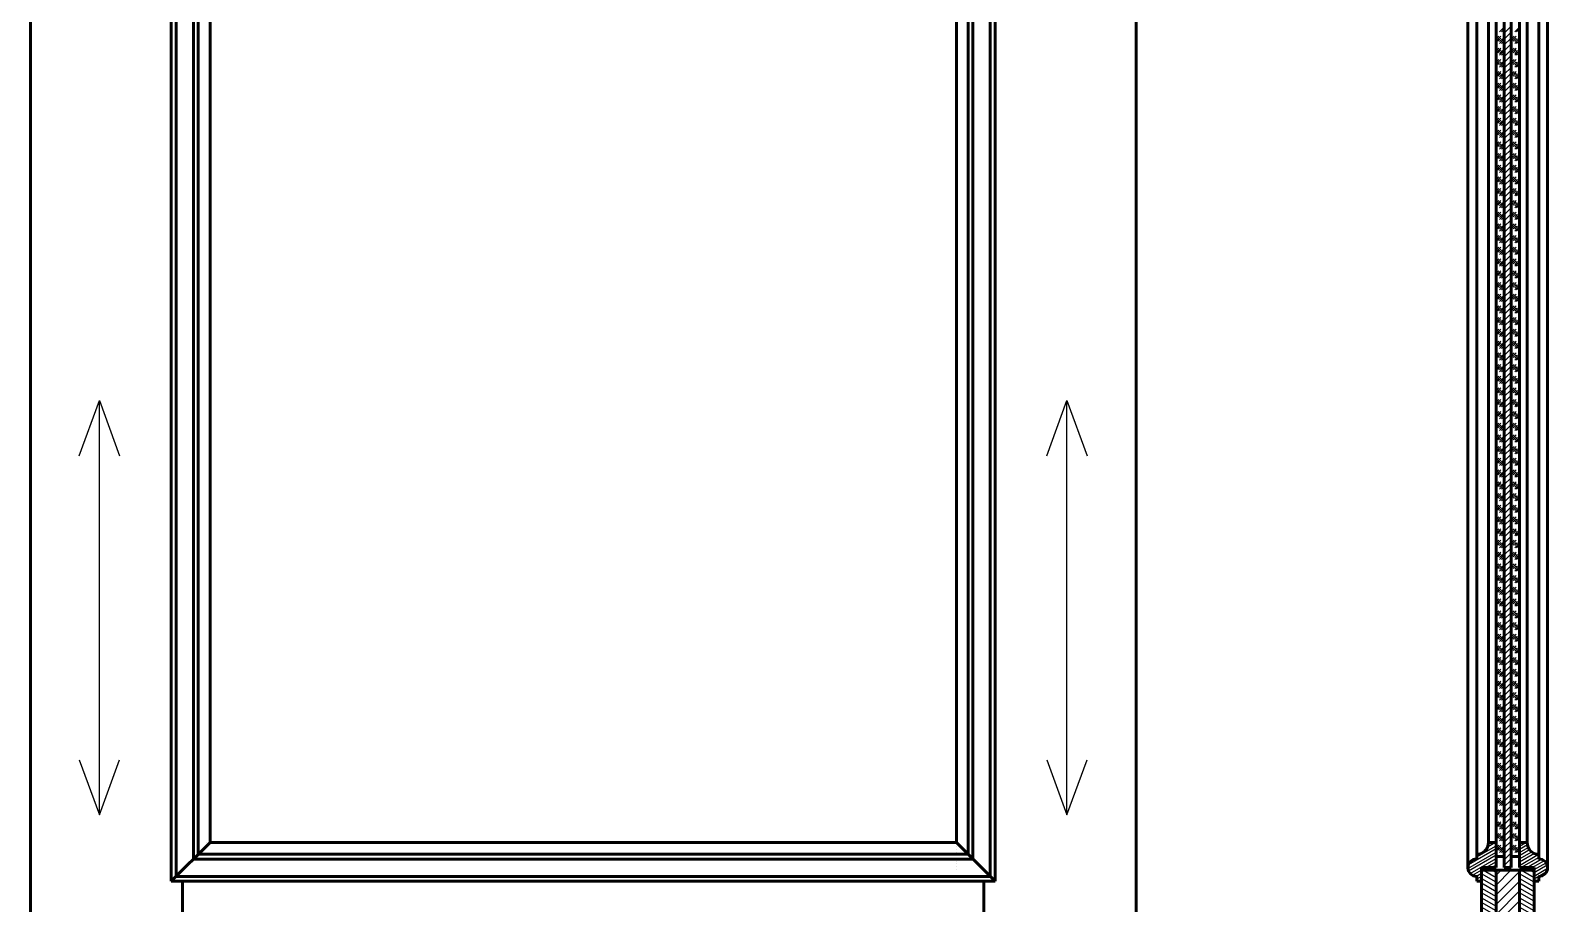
# Model space of a CAD drawing. Header units: inches. Extents: x -4554 to 14101, y -13650 to 2449.
# Drawn here: x 0 to 1098, y -8764 to -8132 of the extents above; entities that cross this region are included whole.
import ezdxf

# ---------------------------------------------------------------- set-up
doc = ezdxf.new("R2010")
doc.units = ezdxf.units.IN
doc.layers.add('Слой1', color=7, linetype='Continuous')

# ---------------------------------------------------------------- blocks, each defined once
blk = doc.blocks.new('*B518')
at = {"layer": 'Слой1', "linetype": 'Continuous'}
for p, q in [((1040.2, -8738.7), (1060.5, -8726.9)), ((1060.5, -8724.6), (1040.5, -8736.2)), ((1046.5, -8730.4), (1060.5, -8722.3)), ((1060.1, -8720), (1054.3, -8723.3)), ((1055, -8720.6), (1056.1, -8720)), ((1060.5, -8729.2), (1040.6, -8740.7)), ((1041.7, -8742.4), (1060.5, -8731.5)), ((1060.5, -8733.9), (1053.3, -8738)), ((1057.3, -8738), (1060.5, -8736.2)), ((1050, -8739.9), (1043.3, -8743.8)), ((1045.9, -8744.6), (1050, -8742.2)), ((1050, -8744.5), (1046.5, -8746.6)), ((1048, -8748), (1050, -8746.8))]:
    blk.add_line(p, q, dxfattribs=at)
blk = doc.blocks.new('*B520')
at = {"layer": 'Слой1', "linetype": 'Continuous'}
for p, q in [((1060.5, -8748.7), (1050, -8742.6)), ((1050, -8746.1), (1060.5, -8752.1)), ((1060.5, -8755.6), (1050, -8749.5)), ((1051.5, -8740), (1060.5, -8745.2)), ((1060.5, -8741.7), (1057.5, -8740)), ((1050, -8753), (1060.5, -8759.1)), ((1060.5, -8762.5), (1050, -8756.5)), ((1050, -8759.9), (1060.5, -8766)), ((1060.5, -8769.4), (1050, -8763.4)), ((1050, -8766.8), (1060.5, -8772.9)), ((1060.5, -8776.4), (1050, -8770.3)), ((1050, -8773.8), (1060.5, -8779.8)), ((1060.5, -8783.3), (1050, -8777.2)), ((1050, -8780.7), (1060.5, -8786.8)), ((1060.5, -8790.2), (1050, -8784.2)), ((1050, -8787.6), (1060.5, -8793.7)), ((1060.5, -8797.2), (1050, -8791.1)), ((1050, -8794.6), (1060.5, -8800.6)), ((1060.5, -8804.1), (1050, -8798)), ((1050, -8801.5), (1060.5, -8807.5)), ((1060.5, -8811), (1050, -8805)), ((1050, -8808.4), (1060.5, -8814.5)), ((1060.5, -8817.9), (1050, -8811.9)), ((1050, -8815.3), (1060.5, -8821.4)), ((1060.5, -8824.9), (1050, -8818.8)), ((1050, -8822.3), (1060.5, -8828.3)), ((1060.5, -8831.8), (1050, -8825.7)), ((1050, -8829.2), (1060.5, -8835.3)), ((1060.5, -8838.7), (1050, -8832.7)), ((1050, -8836.1), (1060.5, -8842.2)), ((1060.5, -8845.7), (1050, -8839.6)), ((1050, -8843.1), (1060.5, -8849.1)), ((1056, -8850), (1050, -8846.5)), ((1050, -8850), (1050, -8850))]:
    blk.add_line(p, q, dxfattribs=at)
blk = doc.blocks.new('*B524')
at = {"layer": 'Слой1', "linetype": 'Continuous'}
for p, q in [((1066.5, -8129.7), (1063, -8133.2)), ((1066.5, -8131.1), (1064.4, -8133.2)), ((1060.5, -8139.9), (1064, -8136.4)), ((1060.5, -8138.5), (1062.6, -8136.4)), ((1060.5, -8148.4), (1064, -8144.9)), ((1060.5, -8147), (1062.6, -8144.9)), ((1061.9, -8139.9), (1064, -8137.8)), ((1066.5, -8138.2), (1063, -8141.7)), ((1065.1, -8138.2), (1063, -8140.3)), ((1066.5, -8139.6), (1064.4, -8141.7)), ((1060.5, -8156.9), (1064, -8153.3)), ((1060.5, -8155.5), (1062.6, -8153.3)), ((1061.9, -8148.4), (1064, -8146.3)), ((1061.9, -8156.9), (1064, -8154.8)), ((1066.5, -8146.6), (1063, -8150.2)), ((1065.1, -8146.6), (1063, -8148.8)), ((1066.5, -8155.1), (1063, -8158.7)), ((1065.1, -8155.1), (1063, -8157.2)), ((1066.5, -8148.1), (1064.4, -8150.2)), ((1066.5, -8156.5), (1064.4, -8158.7)), ((1060.5, -8165.4), (1064, -8161.8)), ((1060.5, -8164), (1062.6, -8161.8)), ((1061.9, -8165.4), (1064, -8163.2)), ((1066.5, -8163.6), (1063, -8167.1)), ((1065.1, -8163.6), (1063, -8165.7)), ((1066.5, -8165), (1064.4, -8167.1)), ((1060.5, -8173.9), (1064, -8170.3)), ((1060.5, -8172.4), (1062.6, -8170.3)), ((1060.5, -8182.3), (1064, -8178.8)), ((1060.5, -8180.9), (1062.6, -8178.8)), ((1061.9, -8173.9), (1064, -8171.7)), ((1066.5, -8172.1), (1063, -8175.6)), ((1065.1, -8172.1), (1063, -8174.2)), ((1066.5, -8173.5), (1064.4, -8175.6)), ((1060.5, -8190.8), (1064, -8187.3)), ((1060.5, -8189.4), (1062.6, -8187.3)), ((1061.9, -8182.3), (1064, -8180.2)), ((1061.9, -8190.8), (1064, -8188.7)), ((1066.5, -8180.6), (1063, -8184.1)), ((1065.1, -8180.6), (1063, -8182.7)), ((1066.5, -8189.1), (1063, -8192.6)), ((1065.1, -8189.1), (1063, -8191.2)), ((1066.5, -8182), (1064.4, -8184.1)), ((1060.5, -8199.3), (1064, -8195.8)), ((1060.5, -8197.9), (1062.6, -8195.8)), ((1061.9, -8199.3), (1064, -8197.2)), ((1066.5, -8197.5), (1063, -8201.1)), ((1065.1, -8197.5), (1063, -8199.7)), ((1066.5, -8190.5), (1064.4, -8192.6)), ((1066.5, -8199), (1064.4, -8201.1)), ((1060.5, -8207.8), (1064, -8204.3)), ((1060.5, -8206.4), (1062.6, -8204.3)), ((1061.9, -8207.8), (1064, -8205.7)), ((1066.5, -8206), (1063, -8209.6)), ((1065.1, -8206), (1063, -8208.2)), ((1066.5, -8207.4), (1064.4, -8209.6)), ((1060.5, -8216.3), (1064, -8212.7)), ((1060.5, -8214.9), (1062.6, -8212.7)), ((1060.5, -8224.8), (1064, -8221.2)), ((1060.5, -8223.3), (1062.6, -8221.2)), ((1061.9, -8216.3), (1064, -8214.2)), ((1061.9, -8224.8), (1064, -8222.6)), ((1066.5, -8214.5), (1063, -8218.1)), ((1065.1, -8214.5), (1063, -8216.6)), ((1066.5, -8215.9), (1064.4, -8218.1)), ((1060.5, -8233.2), (1064, -8229.7)), ((1060.5, -8231.8), (1062.6, -8229.7)), ((1061.9, -8233.2), (1064, -8231.1)), ((1066.5, -8223), (1063, -8226.5)), ((1065.1, -8223), (1063, -8225.1)), ((1066.5, -8231.5), (1063, -8235)), ((1065.1, -8231.5), (1063, -8233.6)), ((1066.5, -8224.4), (1064.4, -8226.5)), ((1066.5, -8232.9), (1064.4, -8235)), ((1060.5, -8241.7), (1064, -8238.2)), ((1060.5, -8240.3), (1062.6, -8238.2)), ((1061.9, -8241.7), (1064, -8239.6)), ((1066.5, -8240), (1063, -8243.5)), ((1065.1, -8240), (1063, -8242.1)), ((1066.5, -8241.4), (1064.4, -8243.5)), ((1060.5, -8250.2), (1064, -8246.7)), ((1060.5, -8248.8), (1062.6, -8246.7)), ((1060.5, -8258.7), (1064, -8255.2)), ((1060.5, -8257.3), (1062.6, -8255.2)), ((1061.9, -8250.2), (1064, -8248.1)), ((1066.5, -8248.5), (1063, -8252)), ((1065.1, -8248.5), (1063, -8250.6)), ((1066.5, -8249.9), (1064.4, -8252)), ((1060.5, -8267.2), (1064, -8263.7)), ((1060.5, -8265.8), (1062.6, -8263.7)), ((1061.9, -8258.7), (1064, -8256.6)), ((1061.9, -8267.2), (1064, -8265.1)), ((1066.5, -8256.9), (1063, -8260.5)), ((1065.1, -8256.9), (1063, -8259.1)), ((1066.5, -8265.4), (1063, -8269)), ((1065.1, -8265.4), (1063, -8267.6)), ((1066.5, -8258.4), (1064.4, -8260.5)), ((1060.5, -8275.7), (1064, -8272.1)), ((1060.5, -8274.3), (1062.6, -8272.1)), ((1061.9, -8275.7), (1064, -8273.6)), ((1066.5, -8273.9), (1063, -8277.5)), ((1065.1, -8273.9), (1063, -8276)), ((1066.5, -8266.8), (1064.4, -8269)), ((1066.5, -8275.3), (1064.4, -8277.5)), ((1060.5, -8284.2), (1064, -8280.6)), ((1060.5, -8282.7), (1062.6, -8280.6)), ((1061.9, -8284.2), (1064, -8282)), ((1066.5, -8282.4), (1063, -8285.9)), ((1065.1, -8282.4), (1063, -8284.5)), ((1066.5, -8283.8), (1064.4, -8285.9)), ((1060.5, -8292.6), (1064, -8289.1)), ((1060.5, -8291.2), (1062.6, -8289.1)), ((1060.5, -8301.1), (1064, -8297.6)), ((1060.5, -8299.7), (1062.6, -8297.6)), ((1061.9, -8292.6), (1064, -8290.5)), ((1061.9, -8301.1), (1064, -8299)), ((1066.5, -8290.9), (1063, -8294.4)), ((1065.1, -8290.9), (1063, -8293)), ((1066.5, -8299.4), (1063, -8302.9)), ((1065.1, -8299.4), (1063, -8301.5)), ((1066.5, -8292.3), (1064.4, -8294.4)), ((1060.5, -8309.6), (1064, -8306.1)), ((1060.5, -8308.2), (1062.6, -8306.1)), ((1061.9, -8309.6), (1064, -8307.5)), ((1066.5, -8307.9), (1063, -8311.4)), ((1065.1, -8307.9), (1063, -8310)), ((1066.5, -8300.8), (1064.4, -8302.9)), ((1066.5, -8309.3), (1064.4, -8311.4)), ((1060.5, -8318.1), (1064, -8314.6)), ((1060.5, -8316.7), (1062.6, -8314.6)), ((1061.9, -8318.1), (1064, -8316)), ((1066.5, -8316.3), (1063, -8319.9)), ((1065.1, -8316.3), (1063, -8318.5)), ((1066.5, -8317.8), (1064.4, -8319.9)), ((1060.5, -8326.6), (1064, -8323)), ((1060.5, -8325.2), (1062.6, -8323)), ((1060.5, -8335.1), (1064, -8331.5)), ((1060.5, -8333.7), (1062.6, -8331.5)), ((1061.9, -8326.6), (1064, -8324.5)), ((1066.5, -8324.8), (1063, -8328.4)), ((1065.1, -8324.8), (1063, -8326.9)), ((1066.5, -8326.2), (1064.4, -8328.4)), ((1060.5, -8343.6), (1064, -8340)), ((1060.5, -8342.1), (1062.6, -8340)), ((1061.9, -8335.1), (1064, -8332.9)), ((1061.9, -8343.6), (1064, -8341.4)), ((1066.5, -8333.3), (1063, -8336.8)), ((1065.1, -8333.3), (1063, -8335.4)), ((1066.5, -8341.8), (1063, -8345.3)), ((1065.1, -8341.8), (1063, -8343.9)), ((1066.5, -8334.7), (1064.4, -8336.8)), ((1066.5, -8343.2), (1064.4, -8345.3)), ((1060.5, -8352), (1064, -8348.5)), ((1060.5, -8350.6), (1062.6, -8348.5)), ((1061.9, -8352), (1064, -8349.9)), ((1066.5, -8350.3), (1063, -8353.8)), ((1065.1, -8350.3), (1063, -8352.4)), ((1066.5, -8351.7), (1064.4, -8353.8)), ((1060.5, -8360.5), (1064, -8357)), ((1060.5, -8359.1), (1062.6, -8357)), ((1060.5, -8369), (1064, -8365.5)), ((1060.5, -8367.6), (1062.6, -8365.5)), ((1061.9, -8360.5), (1064, -8358.4)), ((1066.5, -8358.8), (1063, -8362.3)), ((1065.1, -8358.8), (1063, -8360.9)), ((1066.5, -8360.2), (1064.4, -8362.3)), ((1060.5, -8377.5), (1064, -8374)), ((1060.5, -8376.1), (1062.6, -8374)), ((1061.9, -8369), (1064, -8366.9)), ((1061.9, -8377.5), (1064, -8375.4)), ((1066.5, -8367.3), (1063, -8370.8)), ((1065.1, -8367.3), (1063, -8369.4)), ((1066.5, -8375.7), (1063, -8379.3)), ((1065.1, -8375.7), (1063, -8377.9)), ((1066.5, -8368.7), (1064.4, -8370.8)), ((1060.5, -8386), (1064, -8382.4)), ((1060.5, -8384.6), (1062.6, -8382.4)), ((1061.9, -8386), (1064, -8383.9)), ((1066.5, -8384.2), (1063, -8387.8)), ((1065.1, -8384.2), (1063, -8386.3)), ((1066.5, -8377.2), (1064.4, -8379.3)), ((1066.5, -8385.6), (1064.4, -8387.8)), ((1060.5, -8394.5), (1064, -8390.9)), ((1060.5, -8393.1), (1062.6, -8390.9)), ((1061.9, -8394.5), (1064, -8392.3)), ((1066.5, -8392.7), (1063, -8396.2)), ((1065.1, -8392.7), (1063, -8394.8)), ((1066.5, -8394.1), (1064.4, -8396.2)), ((1060.5, -8403), (1064, -8399.4)), ((1060.5, -8401.5), (1062.6, -8399.4)), ((1060.5, -8411.4), (1064, -8407.9)), ((1060.5, -8410), (1062.6, -8407.9)), ((1061.9, -8403), (1064, -8400.8)), ((1061.9, -8411.4), (1064, -8409.3)), ((1066.5, -8401.2), (1063, -8404.7)), ((1065.1, -8401.2), (1063, -8403.3)), ((1066.5, -8402.6), (1064.4, -8404.7)), ((1060.5, -8419.9), (1064, -8416.4)), ((1060.5, -8418.5), (1062.6, -8416.4)), ((1061.9, -8419.9), (1064, -8417.8)), ((1066.5, -8409.7), (1063, -8413.2)), ((1065.1, -8409.7), (1063, -8411.8)), ((1066.5, -8418.2), (1063, -8421.7)), ((1065.1, -8418.2), (1063, -8420.3)), ((1066.5, -8411.1), (1064.4, -8413.2)), ((1066.5, -8419.6), (1064.4, -8421.7)), ((1060.5, -8428.4), (1064, -8424.9)), ((1060.5, -8427), (1062.6, -8424.9)), ((1061.9, -8428.4), (1064, -8426.3)), ((1066.5, -8426.7), (1063, -8430.2)), ((1065.1, -8426.7), (1063, -8428.8)), ((1066.5, -8428.1), (1064.4, -8430.2)), ((1060.5, -8436.9), (1064, -8433.4)), ((1060.5, -8435.5), (1062.6, -8433.4)), ((1060.5, -8445.4), (1064, -8441.8)), ((1060.5, -8444), (1062.6, -8441.8)), ((1061.9, -8436.9), (1064, -8434.8)), ((1066.5, -8435.1), (1063, -8438.7)), ((1065.1, -8435.1), (1063, -8437.3)), ((1066.5, -8436.6), (1064.4, -8438.7)), ((1060.5, -8453.9), (1064, -8450.3)), ((1060.5, -8452.5), (1062.6, -8450.3)), ((1061.9, -8445.4), (1064, -8443.3)), ((1061.9, -8453.9), (1064, -8451.7)), ((1066.5, -8443.6), (1063, -8447.2)), ((1065.1, -8443.6), (1063, -8445.7)), ((1066.5, -8452.1), (1063, -8455.6)), ((1065.1, -8452.1), (1063, -8454.2)), ((1066.5, -8445), (1064.4, -8447.2)), ((1060.5, -8462.3), (1064, -8458.8)), ((1060.5, -8460.9), (1062.6, -8458.8)), ((1061.9, -8462.3), (1064, -8460.2)), ((1066.5, -8460.6), (1063, -8464.1)), ((1065.1, -8460.6), (1063, -8462.7)), ((1066.5, -8453.5), (1064.4, -8455.6)), ((1066.5, -8462), (1064.4, -8464.1)), ((1060.5, -8470.8), (1064, -8467.3)), ((1060.5, -8469.4), (1062.6, -8467.3)), ((1061.9, -8470.8), (1064, -8468.7)), ((1066.5, -8469.1), (1063, -8472.6)), ((1065.1, -8469.1), (1063, -8471.2)), ((1066.5, -8470.5), (1064.4, -8472.6)), ((1060.5, -8479.3), (1064, -8475.8)), ((1060.5, -8477.9), (1062.6, -8475.8)), ((1060.5, -8487.8), (1064, -8484.3)), ((1060.5, -8486.4), (1062.6, -8484.3)), ((1061.9, -8479.3), (1064, -8477.2)), ((1061.9, -8487.8), (1064, -8485.7)), ((1066.5, -8477.6), (1063, -8481.1)), ((1065.1, -8477.6), (1063, -8479.7)), ((1066.5, -8486), (1063, -8489.6)), ((1065.1, -8486), (1063, -8488.2)), ((1066.5, -8479), (1064.4, -8481.1)), ((1060.5, -8496.3), (1064, -8492.8)), ((1060.5, -8494.9), (1062.6, -8492.8)), ((1061.9, -8496.3), (1064, -8494.2)), ((1066.5, -8494.5), (1063, -8498.1)), ((1065.1, -8494.5), (1063, -8496.7)), ((1066.5, -8487.5), (1064.4, -8489.6)), ((1066.5, -8495.9), (1064.4, -8498.1)), ((1060.5, -8504.8), (1064, -8501.2)), ((1060.5, -8503.4), (1062.6, -8501.2)), ((1061.9, -8504.8), (1064, -8502.7)), ((1066.5, -8503), (1063, -8506.6)), ((1065.1, -8503), (1063, -8505.1)), ((1066.5, -8504.4), (1064.4, -8506.6)), ((1060.5, -8513.3), (1064, -8509.7)), ((1060.5, -8511.8), (1062.6, -8509.7)), ((1060.5, -8521.7), (1064, -8518.2)), ((1060.5, -8520.3), (1062.6, -8518.2)), ((1061.9, -8513.3), (1064, -8511.1)), ((1066.5, -8511.5), (1063, -8515)), ((1065.1, -8511.5), (1063, -8513.6)), ((1066.5, -8512.9), (1064.4, -8515)), ((1060.5, -8530.2), (1064, -8526.7)), ((1060.5, -8528.8), (1062.6, -8526.7)), ((1061.9, -8521.7), (1064, -8519.6)), ((1061.9, -8530.2), (1064, -8528.1)), ((1066.5, -8520), (1063, -8523.5)), ((1065.1, -8520), (1063, -8522.1)), ((1066.5, -8528.5), (1063, -8532)), ((1065.1, -8528.5), (1063, -8530.6)), ((1066.5, -8521.4), (1064.4, -8523.5)), ((1066.5, -8529.9), (1064.4, -8532)), ((1060.5, -8538.7), (1064, -8535.2)), ((1060.5, -8537.3), (1062.6, -8535.2)), ((1061.9, -8538.7), (1064, -8536.6)), ((1066.5, -8537), (1063, -8540.5)), ((1065.1, -8537), (1063, -8539.1)), ((1066.5, -8538.4), (1064.4, -8540.5)), ((1060.5, -8547.2), (1064, -8543.7)), ((1060.5, -8545.8), (1062.6, -8543.7)), ((1060.5, -8555.7), (1064, -8552.2)), ((1060.5, -8554.3), (1062.6, -8552.2)), ((1061.9, -8547.2), (1064, -8545.1)), ((1066.5, -8545.4), (1063, -8549)), ((1065.1, -8545.4), (1063, -8547.6)), ((1066.5, -8546.9), (1064.4, -8549)), ((1060.5, -8564.2), (1064, -8560.6)), ((1060.5, -8562.8), (1062.6, -8560.6)), ((1061.9, -8555.7), (1064, -8553.6)), ((1061.9, -8564.2), (1064, -8562.1)), ((1066.5, -8553.9), (1063, -8557.5)), ((1065.1, -8553.9), (1063, -8556.1)), ((1066.5, -8562.4), (1063, -8566)), ((1065.1, -8562.4), (1063, -8564.5)), ((1066.5, -8555.3), (1064.4, -8557.5)), ((1060.5, -8572.7), (1064, -8569.1)), ((1060.5, -8571.2), (1062.6, -8569.1)), ((1061.9, -8572.7), (1064, -8570.5)), ((1066.5, -8570.9), (1063, -8574.4)), ((1065.1, -8570.9), (1063, -8573)), ((1066.5, -8563.8), (1064.4, -8566)), ((1066.5, -8572.3), (1064.4, -8574.4)), ((1060.5, -8581.1), (1064, -8577.6)), ((1060.5, -8579.7), (1062.6, -8577.6)), ((1061.9, -8581.1), (1064, -8579)), ((1066.5, -8579.4), (1063, -8582.9)), ((1065.1, -8579.4), (1063, -8581.5)), ((1066.5, -8580.8), (1064.4, -8582.9)), ((1060.5, -8589.6), (1064, -8586.1)), ((1060.5, -8588.2), (1062.6, -8586.1)), ((1060.5, -8598.1), (1064, -8594.6)), ((1060.5, -8596.7), (1062.6, -8594.6)), ((1061.9, -8589.6), (1064, -8587.5)), ((1061.9, -8598.1), (1064, -8596)), ((1066.5, -8587.9), (1063, -8591.4)), ((1065.1, -8587.9), (1063, -8590)), ((1066.5, -8589.3), (1064.4, -8591.4)), ((1060.5, -8606.6), (1064, -8603.1)), ((1060.5, -8605.2), (1062.6, -8603.1)), ((1061.9, -8606.6), (1064, -8604.5)), ((1066.5, -8596.4), (1063, -8599.9)), ((1065.1, -8596.4), (1063, -8598.5)), ((1066.5, -8604.8), (1063, -8608.4)), ((1065.1, -8604.8), (1063, -8607)), ((1066.5, -8597.8), (1064.4, -8599.9)), ((1066.5, -8606.3), (1064.4, -8608.4)), ((1060.5, -8615.1), (1064, -8611.5)), ((1060.5, -8613.7), (1062.6, -8611.5)), ((1061.9, -8615.1), (1064, -8613)), ((1066.5, -8613.3), (1063, -8616.9)), ((1065.1, -8613.3), (1063, -8615.4)), ((1066.5, -8614.7), (1064.4, -8616.9)), ((1060.5, -8623.6), (1064, -8620)), ((1060.5, -8622.2), (1062.6, -8620)), ((1060.5, -8632.1), (1064, -8628.5)), ((1060.5, -8630.6), (1062.6, -8628.5)), ((1061.9, -8623.6), (1064, -8621.4)), ((1066.5, -8621.8), (1063, -8625.3)), ((1065.1, -8621.8), (1063, -8623.9)), ((1066.5, -8623.2), (1064.4, -8625.3)), ((1060.5, -8640.5), (1064, -8637)), ((1060.5, -8639.1), (1062.6, -8637)), ((1061.9, -8632.1), (1064, -8629.9)), ((1061.9, -8640.5), (1064, -8638.4)), ((1066.5, -8630.3), (1063, -8633.8)), ((1065.1, -8630.3), (1063, -8632.4)), ((1066.5, -8638.8), (1063, -8642.3)), ((1065.1, -8638.8), (1063, -8640.9)), ((1066.5, -8631.7), (1064.4, -8633.8)), ((1060.5, -8649), (1064, -8645.5)), ((1060.5, -8647.6), (1062.6, -8645.5)), ((1061.9, -8649), (1064, -8646.9)), ((1066.5, -8647.3), (1063, -8650.8)), ((1065.1, -8647.3), (1063, -8649.4)), ((1066.5, -8640.2), (1064.4, -8642.3)), ((1066.5, -8648.7), (1064.4, -8650.8)), ((1060.5, -8657.5), (1064, -8654)), ((1060.5, -8656.1), (1062.6, -8654)), ((1061.9, -8657.5), (1064, -8655.4)), ((1066.5, -8655.8), (1063, -8659.3)), ((1065.1, -8655.8), (1063, -8657.9)), ((1066.5, -8657.2), (1064.4, -8659.3)), ((1060.5, -8666), (1064, -8662.5)), ((1060.5, -8664.6), (1062.6, -8662.5)), ((1060.5, -8674.5), (1064, -8670.9)), ((1060.5, -8673.1), (1062.6, -8670.9)), ((1061.9, -8666), (1064, -8663.9)), ((1061.9, -8674.5), (1064, -8672.4)), ((1066.5, -8664.2), (1063, -8667.8)), ((1065.1, -8664.2), (1063, -8666.4)), ((1066.5, -8672.7), (1063, -8676.3)), ((1065.1, -8672.7), (1063, -8674.8)), ((1066.5, -8665.7), (1064.4, -8667.8)), ((1060.5, -8683), (1064, -8679.4)), ((1060.5, -8681.6), (1062.6, -8679.4)), ((1061.9, -8683), (1064, -8680.8)), ((1066.5, -8681.2), (1063, -8684.7)), ((1065.1, -8681.2), (1063, -8683.3)), ((1066.5, -8674.1), (1064.4, -8676.3)), ((1066.5, -8682.6), (1064.4, -8684.7)), ((1060.5, -8691.5), (1064, -8687.9)), ((1060.5, -8690), (1062.6, -8687.9)), ((1061.9, -8691.5), (1064, -8689.3)), ((1066.5, -8689.7), (1063, -8693.2)), ((1065.1, -8689.7), (1063, -8691.8)), ((1066.5, -8691.1), (1064.4, -8693.2)), ((1060.5, -8699.9), (1064, -8696.4)), ((1060.5, -8698.5), (1062.6, -8696.4)), ((1060.5, -8708.4), (1064, -8704.9)), ((1060.5, -8707), (1062.6, -8704.9)), ((1061.9, -8699.9), (1064, -8697.8)), ((1066.5, -8698.2), (1063, -8701.7)), ((1065.1, -8698.2), (1063, -8700.3)), ((1066.5, -8699.6), (1064.4, -8701.7)), ((1060.5, -8716.9), (1064, -8713.4)), ((1060.5, -8715.5), (1062.6, -8713.4)), ((1061.9, -8708.4), (1064, -8706.3)), ((1061.9, -8716.9), (1064, -8714.8)), ((1066.5, -8706.7), (1063, -8710.2)), ((1065.1, -8706.7), (1063, -8708.8)), ((1066.5, -8715.2), (1063, -8718.7)), ((1065.1, -8715.2), (1063, -8717.3)), ((1066.5, -8708.1), (1064.4, -8710.2)), ((1066.5, -8716.6), (1064.4, -8718.7)), ((1060.5, -8725.4), (1064, -8721.9)), ((1060.5, -8724), (1062.6, -8721.9)), ((1061.9, -8725.4), (1064, -8723.3)), ((1066.5, -8723.6), (1063, -8727.2)), ((1065.1, -8723.6), (1063, -8725.8)), ((1066.5, -8725.1), (1064.4, -8727.2))]:
    blk.add_line(p, q, dxfattribs=at)
blk = doc.blocks.new('*B527')
at = {"layer": 'Слой1', "linetype": 'Continuous'}
for p, q in [((1077.5, -8722.6), (1082, -8720)), ((1078, -8720), (1077.5, -8720.3)), ((1083.2, -8721.6), (1077.5, -8724.9)), ((1077.5, -8727.2), (1083.8, -8723.6)), ((1084.8, -8725.3), (1077.5, -8729.5)), ((1077.5, -8731.8), (1086.3, -8726.7)), ((1088.3, -8727.9), (1077.5, -8734.1)), ((1077.5, -8736.5), (1091.3, -8728.5)), ((1091.5, -8730.7), (1078.8, -8738)), ((1082.8, -8738), (1093.1, -8732.1)), ((1095.3, -8733.1), (1086.8, -8738)), ((1088, -8739.6), (1096.7, -8734.6)), ((1097.6, -8736.4), (1088, -8741.9)), ((1088, -8744.2), (1097.8, -8738.6)), ((1097.1, -8741.3), (1088, -8746.6)), ((1089.5, -8748), (1091.5, -8746.8))]:
    blk.add_line(p, q, dxfattribs=at)
blk = doc.blocks.new('*B529')
at = {"layer": 'Слой1', "linetype": 'Continuous'}
for p, q in [((1088, -8748.7), (1077.5, -8742.6)), ((1077.5, -8746.1), (1088, -8752.1)), ((1088, -8755.6), (1077.5, -8749.5)), ((1079, -8740), (1088, -8745.2)), ((1088, -8741.7), (1085, -8740)), ((1077.5, -8753), (1088, -8759.1)), ((1088, -8762.5), (1077.5, -8756.5)), ((1077.5, -8759.9), (1088, -8766)), ((1088, -8769.4), (1077.5, -8763.4)), ((1077.5, -8766.8), (1088, -8772.9)), ((1088, -8776.4), (1077.5, -8770.3)), ((1077.5, -8773.8), (1088, -8779.8)), ((1088, -8783.3), (1077.5, -8777.2)), ((1077.5, -8780.7), (1088, -8786.8)), ((1088, -8790.2), (1077.5, -8784.2)), ((1077.5, -8787.6), (1088, -8793.7)), ((1088, -8797.2), (1077.5, -8791.1)), ((1077.5, -8794.6), (1088, -8800.6)), ((1088, -8804.1), (1077.5, -8798)), ((1077.5, -8801.5), (1088, -8807.5)), ((1088, -8811), (1077.5, -8805)), ((1077.5, -8808.4), (1088, -8814.5)), ((1088, -8817.9), (1077.5, -8811.9)), ((1077.5, -8815.3), (1088, -8821.4)), ((1088, -8824.9), (1077.5, -8818.8)), ((1077.5, -8822.3), (1088, -8828.3)), ((1088, -8831.8), (1077.5, -8825.7)), ((1077.5, -8829.2), (1088, -8835.3)), ((1088, -8838.7), (1077.5, -8832.7)), ((1077.5, -8836.1), (1088, -8842.2)), ((1088, -8845.7), (1077.5, -8839.6)), ((1077.5, -8843.1), (1088, -8849.1)), ((1083.5, -8850), (1077.5, -8846.5)), ((1077.5, -8850), (1077.5, -8850))]:
    blk.add_line(p, q, dxfattribs=at)
blk = doc.blocks.new('*B533')
at = {"layer": 'Слой1', "linetype": 'Continuous'}
for p, q in [((1077.5, -8129.7), (1074, -8133.2)), ((1077.5, -8131.1), (1075.4, -8133.2)), ((1071.5, -8139.9), (1075, -8136.4)), ((1071.5, -8138.5), (1073.6, -8136.4)), ((1071.5, -8148.4), (1075, -8144.9)), ((1071.5, -8147), (1073.6, -8144.9)), ((1072.9, -8139.9), (1075, -8137.8)), ((1077.5, -8138.2), (1074, -8141.7)), ((1076.1, -8138.2), (1074, -8140.3)), ((1077.5, -8139.6), (1075.4, -8141.7)), ((1071.5, -8156.9), (1075, -8153.3)), ((1071.5, -8155.5), (1073.6, -8153.3)), ((1072.9, -8148.4), (1075, -8146.3)), ((1072.9, -8156.9), (1075, -8154.8)), ((1077.5, -8146.6), (1074, -8150.2)), ((1076.1, -8146.6), (1074, -8148.8)), ((1077.5, -8155.1), (1074, -8158.7)), ((1076.1, -8155.1), (1074, -8157.2)), ((1077.5, -8148.1), (1075.4, -8150.2)), ((1077.5, -8156.5), (1075.4, -8158.7)), ((1071.5, -8165.4), (1075, -8161.8)), ((1071.5, -8164), (1073.6, -8161.8)), ((1072.9, -8165.4), (1075, -8163.2)), ((1077.5, -8163.6), (1074, -8167.1)), ((1076.1, -8163.6), (1074, -8165.7)), ((1077.5, -8165), (1075.4, -8167.1)), ((1071.5, -8173.9), (1075, -8170.3)), ((1071.5, -8172.4), (1073.6, -8170.3)), ((1071.5, -8182.3), (1075, -8178.8)), ((1071.5, -8180.9), (1073.6, -8178.8)), ((1072.9, -8173.9), (1075, -8171.7)), ((1077.5, -8172.1), (1074, -8175.6)), ((1076.1, -8172.1), (1074, -8174.2)), ((1077.5, -8173.5), (1075.4, -8175.6)), ((1071.5, -8190.8), (1075, -8187.3)), ((1071.5, -8189.4), (1073.6, -8187.3)), ((1072.9, -8182.3), (1075, -8180.2)), ((1072.9, -8190.8), (1075, -8188.7)), ((1077.5, -8180.6), (1074, -8184.1)), ((1076.1, -8180.6), (1074, -8182.7)), ((1077.5, -8189.1), (1074, -8192.6)), ((1076.1, -8189.1), (1074, -8191.2)), ((1077.5, -8182), (1075.4, -8184.1)), ((1071.5, -8199.3), (1075, -8195.8)), ((1071.5, -8197.9), (1073.6, -8195.8)), ((1072.9, -8199.3), (1075, -8197.2)), ((1077.5, -8197.5), (1074, -8201.1)), ((1076.1, -8197.5), (1074, -8199.7)), ((1077.5, -8190.5), (1075.4, -8192.6)), ((1077.5, -8199), (1075.4, -8201.1)), ((1071.5, -8207.8), (1075, -8204.3)), ((1071.5, -8206.4), (1073.6, -8204.3)), ((1072.9, -8207.8), (1075, -8205.7)), ((1077.5, -8206), (1074, -8209.6)), ((1076.1, -8206), (1074, -8208.2)), ((1077.5, -8207.4), (1075.4, -8209.6)), ((1071.5, -8216.3), (1075, -8212.7)), ((1071.5, -8214.9), (1073.6, -8212.7)), ((1071.5, -8224.8), (1075, -8221.2)), ((1071.5, -8223.3), (1073.6, -8221.2)), ((1072.9, -8216.3), (1075, -8214.2)), ((1072.9, -8224.8), (1075, -8222.6)), ((1077.5, -8214.5), (1074, -8218.1)), ((1076.1, -8214.5), (1074, -8216.6)), ((1077.5, -8215.9), (1075.4, -8218.1)), ((1071.5, -8233.2), (1075, -8229.7)), ((1071.5, -8231.8), (1073.6, -8229.7)), ((1072.9, -8233.2), (1075, -8231.1)), ((1077.5, -8223), (1074, -8226.5)), ((1076.1, -8223), (1074, -8225.1)), ((1077.5, -8231.5), (1074, -8235)), ((1076.1, -8231.5), (1074, -8233.6)), ((1077.5, -8224.4), (1075.4, -8226.5)), ((1077.5, -8232.9), (1075.4, -8235)), ((1071.5, -8241.7), (1075, -8238.2)), ((1071.5, -8240.3), (1073.6, -8238.2)), ((1072.9, -8241.7), (1075, -8239.6)), ((1077.5, -8240), (1074, -8243.5)), ((1076.1, -8240), (1074, -8242.1)), ((1077.5, -8241.4), (1075.4, -8243.5)), ((1071.5, -8250.2), (1075, -8246.7)), ((1071.5, -8248.8), (1073.6, -8246.7)), ((1071.5, -8258.7), (1075, -8255.2)), ((1071.5, -8257.3), (1073.6, -8255.2)), ((1072.9, -8250.2), (1075, -8248.1)), ((1077.5, -8248.5), (1074, -8252)), ((1076.1, -8248.5), (1074, -8250.6)), ((1077.5, -8249.9), (1075.4, -8252)), ((1071.5, -8267.2), (1075, -8263.7)), ((1071.5, -8265.8), (1073.6, -8263.7)), ((1072.9, -8258.7), (1075, -8256.6)), ((1072.9, -8267.2), (1075, -8265.1)), ((1077.5, -8256.9), (1074, -8260.5)), ((1076.1, -8256.9), (1074, -8259.1)), ((1077.5, -8265.4), (1074, -8269)), ((1076.1, -8265.4), (1074, -8267.6)), ((1077.5, -8258.4), (1075.4, -8260.5)), ((1071.5, -8275.7), (1075, -8272.1)), ((1071.5, -8274.3), (1073.6, -8272.1)), ((1072.9, -8275.7), (1075, -8273.6)), ((1077.5, -8273.9), (1074, -8277.5)), ((1076.1, -8273.9), (1074, -8276)), ((1077.5, -8266.8), (1075.4, -8269)), ((1077.5, -8275.3), (1075.4, -8277.5)), ((1071.5, -8284.2), (1075, -8280.6)), ((1071.5, -8282.7), (1073.6, -8280.6)), ((1072.9, -8284.2), (1075, -8282)), ((1077.5, -8282.4), (1074, -8285.9)), ((1076.1, -8282.4), (1074, -8284.5)), ((1077.5, -8283.8), (1075.4, -8285.9)), ((1071.5, -8292.6), (1075, -8289.1)), ((1071.5, -8291.2), (1073.6, -8289.1)), ((1071.5, -8301.1), (1075, -8297.6)), ((1071.5, -8299.7), (1073.6, -8297.6)), ((1072.9, -8292.6), (1075, -8290.5)), ((1072.9, -8301.1), (1075, -8299)), ((1077.5, -8290.9), (1074, -8294.4)), ((1076.1, -8290.9), (1074, -8293)), ((1077.5, -8299.4), (1074, -8302.9)), ((1076.1, -8299.4), (1074, -8301.5)), ((1077.5, -8292.3), (1075.4, -8294.4)), ((1071.5, -8309.6), (1075, -8306.1)), ((1071.5, -8308.2), (1073.6, -8306.1)), ((1072.9, -8309.6), (1075, -8307.5)), ((1077.5, -8307.9), (1074, -8311.4)), ((1076.1, -8307.9), (1074, -8310)), ((1077.5, -8300.8), (1075.4, -8302.9)), ((1077.5, -8309.3), (1075.4, -8311.4)), ((1071.5, -8318.1), (1075, -8314.6)), ((1071.5, -8316.7), (1073.6, -8314.6)), ((1072.9, -8318.1), (1075, -8316)), ((1077.5, -8316.3), (1074, -8319.9)), ((1076.1, -8316.3), (1074, -8318.5)), ((1077.5, -8317.8), (1075.4, -8319.9)), ((1071.5, -8326.6), (1075, -8323)), ((1071.5, -8325.2), (1073.6, -8323)), ((1071.5, -8335.1), (1075, -8331.5)), ((1071.5, -8333.7), (1073.6, -8331.5)), ((1072.9, -8326.6), (1075, -8324.5)), ((1077.5, -8324.8), (1074, -8328.4)), ((1076.1, -8324.8), (1074, -8326.9)), ((1077.5, -8326.2), (1075.4, -8328.4)), ((1071.5, -8343.6), (1075, -8340)), ((1071.5, -8342.1), (1073.6, -8340)), ((1072.9, -8335.1), (1075, -8332.9)), ((1072.9, -8343.6), (1075, -8341.4)), ((1077.5, -8333.3), (1074, -8336.8)), ((1076.1, -8333.3), (1074, -8335.4)), ((1077.5, -8341.8), (1074, -8345.3)), ((1076.1, -8341.8), (1074, -8343.9)), ((1077.5, -8334.7), (1075.4, -8336.8)), ((1077.5, -8343.2), (1075.4, -8345.3)), ((1071.5, -8352), (1075, -8348.5)), ((1071.5, -8350.6), (1073.6, -8348.5)), ((1072.9, -8352), (1075, -8349.9)), ((1077.5, -8350.3), (1074, -8353.8)), ((1076.1, -8350.3), (1074, -8352.4)), ((1077.5, -8351.7), (1075.4, -8353.8)), ((1071.5, -8360.5), (1075, -8357)), ((1071.5, -8359.1), (1073.6, -8357)), ((1071.5, -8369), (1075, -8365.5)), ((1071.5, -8367.6), (1073.6, -8365.5)), ((1072.9, -8360.5), (1075, -8358.4)), ((1077.5, -8358.8), (1074, -8362.3)), ((1076.1, -8358.8), (1074, -8360.9)), ((1077.5, -8360.2), (1075.4, -8362.3)), ((1071.5, -8377.5), (1075, -8374)), ((1071.5, -8376.1), (1073.6, -8374)), ((1072.9, -8369), (1075, -8366.9)), ((1072.9, -8377.5), (1075, -8375.4)), ((1077.5, -8367.3), (1074, -8370.8)), ((1076.1, -8367.3), (1074, -8369.4)), ((1077.5, -8375.7), (1074, -8379.3)), ((1076.1, -8375.7), (1074, -8377.9)), ((1077.5, -8368.7), (1075.4, -8370.8)), ((1071.5, -8386), (1075, -8382.4)), ((1071.5, -8384.6), (1073.6, -8382.4)), ((1072.9, -8386), (1075, -8383.9)), ((1077.5, -8384.2), (1074, -8387.8)), ((1076.1, -8384.2), (1074, -8386.3)), ((1077.5, -8377.2), (1075.4, -8379.3)), ((1077.5, -8385.6), (1075.4, -8387.8)), ((1071.5, -8394.5), (1075, -8390.9)), ((1071.5, -8393.1), (1073.6, -8390.9)), ((1072.9, -8394.5), (1075, -8392.3)), ((1077.5, -8392.7), (1074, -8396.2)), ((1076.1, -8392.7), (1074, -8394.8)), ((1077.5, -8394.1), (1075.4, -8396.2)), ((1071.5, -8403), (1075, -8399.4)), ((1071.5, -8401.5), (1073.6, -8399.4)), ((1071.5, -8411.4), (1075, -8407.9)), ((1071.5, -8410), (1073.6, -8407.9)), ((1072.9, -8403), (1075, -8400.8)), ((1072.9, -8411.4), (1075, -8409.3)), ((1077.5, -8401.2), (1074, -8404.7)), ((1076.1, -8401.2), (1074, -8403.3)), ((1077.5, -8402.6), (1075.4, -8404.7)), ((1071.5, -8419.9), (1075, -8416.4)), ((1071.5, -8418.5), (1073.6, -8416.4)), ((1072.9, -8419.9), (1075, -8417.8)), ((1077.5, -8409.7), (1074, -8413.2)), ((1076.1, -8409.7), (1074, -8411.8)), ((1077.5, -8418.2), (1074, -8421.7)), ((1076.1, -8418.2), (1074, -8420.3)), ((1077.5, -8411.1), (1075.4, -8413.2)), ((1077.5, -8419.6), (1075.4, -8421.7)), ((1071.5, -8428.4), (1075, -8424.9)), ((1071.5, -8427), (1073.6, -8424.9)), ((1072.9, -8428.4), (1075, -8426.3)), ((1077.5, -8426.7), (1074, -8430.2)), ((1076.1, -8426.7), (1074, -8428.8)), ((1077.5, -8428.1), (1075.4, -8430.2)), ((1071.5, -8436.9), (1075, -8433.4)), ((1071.5, -8435.5), (1073.6, -8433.4)), ((1071.5, -8445.4), (1075, -8441.8)), ((1071.5, -8444), (1073.6, -8441.8)), ((1072.9, -8436.9), (1075, -8434.8)), ((1077.5, -8435.1), (1074, -8438.7)), ((1076.1, -8435.1), (1074, -8437.3)), ((1077.5, -8436.6), (1075.4, -8438.7)), ((1071.5, -8453.9), (1075, -8450.3)), ((1071.5, -8452.5), (1073.6, -8450.3)), ((1072.9, -8445.4), (1075, -8443.3)), ((1072.9, -8453.9), (1075, -8451.7)), ((1077.5, -8443.6), (1074, -8447.2)), ((1076.1, -8443.6), (1074, -8445.7)), ((1077.5, -8452.1), (1074, -8455.6)), ((1076.1, -8452.1), (1074, -8454.2)), ((1077.5, -8445), (1075.4, -8447.2)), ((1071.5, -8462.3), (1075, -8458.8)), ((1071.5, -8460.9), (1073.6, -8458.8)), ((1072.9, -8462.3), (1075, -8460.2)), ((1077.5, -8460.6), (1074, -8464.1)), ((1076.1, -8460.6), (1074, -8462.7)), ((1077.5, -8453.5), (1075.4, -8455.6)), ((1077.5, -8462), (1075.4, -8464.1)), ((1071.5, -8470.8), (1075, -8467.3)), ((1071.5, -8469.4), (1073.6, -8467.3)), ((1072.9, -8470.8), (1075, -8468.7)), ((1077.5, -8469.1), (1074, -8472.6)), ((1076.1, -8469.1), (1074, -8471.2)), ((1077.5, -8470.5), (1075.4, -8472.6)), ((1071.5, -8479.3), (1075, -8475.8)), ((1071.5, -8477.9), (1073.6, -8475.8)), ((1071.5, -8487.8), (1075, -8484.3)), ((1071.5, -8486.4), (1073.6, -8484.3)), ((1072.9, -8479.3), (1075, -8477.2)), ((1072.9, -8487.8), (1075, -8485.7)), ((1077.5, -8477.6), (1074, -8481.1)), ((1076.1, -8477.6), (1074, -8479.7)), ((1077.5, -8486), (1074, -8489.6)), ((1076.1, -8486), (1074, -8488.2)), ((1077.5, -8479), (1075.4, -8481.1)), ((1071.5, -8496.3), (1075, -8492.8)), ((1071.5, -8494.9), (1073.6, -8492.8)), ((1072.9, -8496.3), (1075, -8494.2)), ((1077.5, -8494.5), (1074, -8498.1)), ((1076.1, -8494.5), (1074, -8496.7)), ((1077.5, -8487.5), (1075.4, -8489.6)), ((1077.5, -8495.9), (1075.4, -8498.1)), ((1071.5, -8504.8), (1075, -8501.2)), ((1071.5, -8503.4), (1073.6, -8501.2)), ((1072.9, -8504.8), (1075, -8502.7)), ((1077.5, -8503), (1074, -8506.6)), ((1076.1, -8503), (1074, -8505.1)), ((1077.5, -8504.4), (1075.4, -8506.6)), ((1071.5, -8513.3), (1075, -8509.7)), ((1071.5, -8511.8), (1073.6, -8509.7)), ((1071.5, -8521.7), (1075, -8518.2)), ((1071.5, -8520.3), (1073.6, -8518.2)), ((1072.9, -8513.3), (1075, -8511.1)), ((1077.5, -8511.5), (1074, -8515)), ((1076.1, -8511.5), (1074, -8513.6)), ((1077.5, -8512.9), (1075.4, -8515)), ((1071.5, -8530.2), (1075, -8526.7)), ((1071.5, -8528.8), (1073.6, -8526.7)), ((1072.9, -8521.7), (1075, -8519.6)), ((1072.9, -8530.2), (1075, -8528.1)), ((1077.5, -8520), (1074, -8523.5)), ((1076.1, -8520), (1074, -8522.1)), ((1077.5, -8528.5), (1074, -8532)), ((1076.1, -8528.5), (1074, -8530.6)), ((1077.5, -8521.4), (1075.4, -8523.5)), ((1077.5, -8529.9), (1075.4, -8532)), ((1071.5, -8538.7), (1075, -8535.2)), ((1071.5, -8537.3), (1073.6, -8535.2)), ((1072.9, -8538.7), (1075, -8536.6)), ((1077.5, -8537), (1074, -8540.5)), ((1076.1, -8537), (1074, -8539.1)), ((1077.5, -8538.4), (1075.4, -8540.5)), ((1071.5, -8547.2), (1075, -8543.7)), ((1071.5, -8545.8), (1073.6, -8543.7)), ((1071.5, -8555.7), (1075, -8552.2)), ((1071.5, -8554.3), (1073.6, -8552.2)), ((1072.9, -8547.2), (1075, -8545.1)), ((1077.5, -8545.4), (1074, -8549)), ((1076.1, -8545.4), (1074, -8547.6)), ((1077.5, -8546.9), (1075.4, -8549)), ((1071.5, -8564.2), (1075, -8560.6)), ((1071.5, -8562.8), (1073.6, -8560.6)), ((1072.9, -8555.7), (1075, -8553.6)), ((1072.9, -8564.2), (1075, -8562.1)), ((1077.5, -8553.9), (1074, -8557.5)), ((1076.1, -8553.9), (1074, -8556.1)), ((1077.5, -8562.4), (1074, -8566)), ((1076.1, -8562.4), (1074, -8564.5)), ((1077.5, -8555.3), (1075.4, -8557.5)), ((1071.5, -8572.7), (1075, -8569.1)), ((1071.5, -8571.2), (1073.6, -8569.1)), ((1072.9, -8572.7), (1075, -8570.5)), ((1077.5, -8570.9), (1074, -8574.4)), ((1076.1, -8570.9), (1074, -8573)), ((1077.5, -8563.8), (1075.4, -8566)), ((1077.5, -8572.3), (1075.4, -8574.4)), ((1071.5, -8581.1), (1075, -8577.6)), ((1071.5, -8579.7), (1073.6, -8577.6)), ((1072.9, -8581.1), (1075, -8579)), ((1077.5, -8579.4), (1074, -8582.9)), ((1076.1, -8579.4), (1074, -8581.5)), ((1077.5, -8580.8), (1075.4, -8582.9)), ((1071.5, -8589.6), (1075, -8586.1)), ((1071.5, -8588.2), (1073.6, -8586.1)), ((1071.5, -8598.1), (1075, -8594.6)), ((1071.5, -8596.7), (1073.6, -8594.6)), ((1072.9, -8589.6), (1075, -8587.5)), ((1072.9, -8598.1), (1075, -8596)), ((1077.5, -8587.9), (1074, -8591.4)), ((1076.1, -8587.9), (1074, -8590)), ((1077.5, -8589.3), (1075.4, -8591.4)), ((1071.5, -8606.6), (1075, -8603.1)), ((1071.5, -8605.2), (1073.6, -8603.1)), ((1072.9, -8606.6), (1075, -8604.5)), ((1077.5, -8596.4), (1074, -8599.9)), ((1076.1, -8596.4), (1074, -8598.5)), ((1077.5, -8604.8), (1074, -8608.4)), ((1076.1, -8604.8), (1074, -8607)), ((1077.5, -8597.8), (1075.4, -8599.9)), ((1077.5, -8606.3), (1075.4, -8608.4)), ((1071.5, -8615.1), (1075, -8611.5)), ((1071.5, -8613.7), (1073.6, -8611.5)), ((1072.9, -8615.1), (1075, -8613)), ((1077.5, -8613.3), (1074, -8616.9)), ((1076.1, -8613.3), (1074, -8615.4)), ((1077.5, -8614.7), (1075.4, -8616.9)), ((1071.5, -8623.6), (1075, -8620)), ((1071.5, -8622.2), (1073.6, -8620)), ((1071.5, -8632.1), (1075, -8628.5)), ((1071.5, -8630.6), (1073.6, -8628.5)), ((1072.9, -8623.6), (1075, -8621.4)), ((1077.5, -8621.8), (1074, -8625.3)), ((1076.1, -8621.8), (1074, -8623.9)), ((1077.5, -8623.2), (1075.4, -8625.3)), ((1071.5, -8640.5), (1075, -8637)), ((1071.5, -8639.1), (1073.6, -8637)), ((1072.9, -8632.1), (1075, -8629.9)), ((1072.9, -8640.5), (1075, -8638.4)), ((1077.5, -8630.3), (1074, -8633.8)), ((1076.1, -8630.3), (1074, -8632.4)), ((1077.5, -8638.8), (1074, -8642.3)), ((1076.1, -8638.8), (1074, -8640.9)), ((1077.5, -8631.7), (1075.4, -8633.8)), ((1071.5, -8649), (1075, -8645.5)), ((1071.5, -8647.6), (1073.6, -8645.5)), ((1072.9, -8649), (1075, -8646.9)), ((1077.5, -8647.3), (1074, -8650.8)), ((1076.1, -8647.3), (1074, -8649.4)), ((1077.5, -8640.2), (1075.4, -8642.3)), ((1077.5, -8648.7), (1075.4, -8650.8)), ((1071.5, -8657.5), (1075, -8654)), ((1071.5, -8656.1), (1073.6, -8654)), ((1072.9, -8657.5), (1075, -8655.4)), ((1077.5, -8655.8), (1074, -8659.3)), ((1076.1, -8655.8), (1074, -8657.9)), ((1077.5, -8657.2), (1075.4, -8659.3)), ((1071.5, -8666), (1075, -8662.5)), ((1071.5, -8664.6), (1073.6, -8662.5)), ((1071.5, -8674.5), (1075, -8670.9)), ((1071.5, -8673.1), (1073.6, -8670.9)), ((1072.9, -8666), (1075, -8663.9)), ((1072.9, -8674.5), (1075, -8672.4)), ((1077.5, -8664.2), (1074, -8667.8)), ((1076.1, -8664.2), (1074, -8666.4)), ((1077.5, -8672.7), (1074, -8676.3)), ((1076.1, -8672.7), (1074, -8674.8)), ((1077.5, -8665.7), (1075.4, -8667.8)), ((1071.5, -8683), (1075, -8679.4)), ((1071.5, -8681.6), (1073.6, -8679.4)), ((1072.9, -8683), (1075, -8680.8)), ((1077.5, -8681.2), (1074, -8684.7)), ((1076.1, -8681.2), (1074, -8683.3)), ((1077.5, -8674.1), (1075.4, -8676.3)), ((1077.5, -8682.6), (1075.4, -8684.7)), ((1071.5, -8691.5), (1075, -8687.9)), ((1071.5, -8690), (1073.6, -8687.9)), ((1072.9, -8691.5), (1075, -8689.3)), ((1077.5, -8689.7), (1074, -8693.2)), ((1076.1, -8689.7), (1074, -8691.8)), ((1077.5, -8691.1), (1075.4, -8693.2)), ((1071.5, -8699.9), (1075, -8696.4)), ((1071.5, -8698.5), (1073.6, -8696.4)), ((1071.5, -8708.4), (1075, -8704.9)), ((1071.5, -8707), (1073.6, -8704.9)), ((1072.9, -8699.9), (1075, -8697.8)), ((1077.5, -8698.2), (1074, -8701.7)), ((1076.1, -8698.2), (1074, -8700.3)), ((1077.5, -8699.6), (1075.4, -8701.7)), ((1071.5, -8716.9), (1075, -8713.4)), ((1071.5, -8715.5), (1073.6, -8713.4)), ((1072.9, -8708.4), (1075, -8706.3)), ((1072.9, -8716.9), (1075, -8714.8)), ((1077.5, -8706.7), (1074, -8710.2)), ((1076.1, -8706.7), (1074, -8708.8)), ((1077.5, -8715.2), (1074, -8718.7)), ((1076.1, -8715.2), (1074, -8717.3)), ((1077.5, -8708.1), (1075.4, -8710.2)), ((1077.5, -8716.6), (1075.4, -8718.7)), ((1071.5, -8725.4), (1075, -8721.9)), ((1071.5, -8724), (1073.6, -8721.9)), ((1072.9, -8725.4), (1075, -8723.3)), ((1077.5, -8723.6), (1074, -8727.2)), ((1076.1, -8723.6), (1074, -8725.8)), ((1077.5, -8725.1), (1075.4, -8727.2))]:
    blk.add_line(p, q, dxfattribs=at)
blk = doc.blocks.new('*B534')
at = {"layer": 'Слой1', "linetype": 'Continuous'}
for p, q in [((1060.5, -8750.8), (1071.3, -8740)), ((1064.2, -8740), (1060.5, -8743.7)), ((1077.5, -8740.9), (1060.5, -8757.9)), ((1060.5, -8764.9), (1077.5, -8747.9)), ((1077.5, -8755), (1060.5, -8772)), ((1060.5, -8779.1), (1077.5, -8762.1))]:
    blk.add_line(p, q, dxfattribs=at)
blk = doc.blocks.new('*B535')
at = {"layer": 'Слой1', "linetype": 'Continuous'}
for p, q in [((1071.5, -8129.2), (1066.5, -8134.2)), ((1066.5, -8138.4), (1071.5, -8133.4)), ((1071.5, -8137.7), (1066.5, -8142.7)), ((1066.5, -8146.9), (1071.5, -8141.9)), ((1071.5, -8146.2), (1066.5, -8151.2)), ((1066.5, -8155.4), (1071.5, -8150.4)), ((1071.5, -8154.6), (1066.5, -8159.6)), ((1066.5, -8163.9), (1071.5, -8158.9)), ((1071.5, -8163.1), (1066.5, -8168.1)), ((1066.5, -8172.4), (1071.5, -8167.4)), ((1071.5, -8171.6), (1066.5, -8176.6)), ((1066.5, -8180.9), (1071.5, -8175.9)), ((1071.5, -8180.1), (1066.5, -8185.1)), ((1066.5, -8189.3), (1071.5, -8184.3)), ((1071.5, -8188.6), (1066.5, -8193.6)), ((1066.5, -8197.8), (1071.5, -8192.8)), ((1071.5, -8197.1), (1066.5, -8202.1)), ((1066.5, -8206.3), (1071.5, -8201.3)), ((1071.5, -8205.5), (1066.5, -8210.5)), ((1066.5, -8214.8), (1071.5, -8209.8)), ((1071.5, -8214), (1066.5, -8219)), ((1066.5, -8223.3), (1071.5, -8218.3)), ((1071.5, -8222.5), (1066.5, -8227.5)), ((1066.5, -8231.8), (1071.5, -8226.8)), ((1071.5, -8231), (1066.5, -8236)), ((1066.5, -8240.2), (1071.5, -8235.2)), ((1071.5, -8239.5), (1066.5, -8244.5)), ((1066.5, -8248.7), (1071.5, -8243.7)), ((1071.5, -8248), (1066.5, -8253)), ((1066.5, -8257.2), (1071.5, -8252.2)), ((1071.5, -8256.5), (1066.5, -8261.5)), ((1066.5, -8265.7), (1071.5, -8260.7)), ((1071.5, -8264.9), (1066.5, -8269.9)), ((1066.5, -8274.2), (1071.5, -8269.2)), ((1071.5, -8273.4), (1066.5, -8278.4)), ((1066.5, -8282.7), (1071.5, -8277.7)), ((1071.5, -8281.9), (1066.5, -8286.9)), ((1066.5, -8291.2), (1071.5, -8286.2)), ((1071.5, -8290.4), (1066.5, -8295.4)), ((1066.5, -8299.6), (1071.5, -8294.6)), ((1071.5, -8298.9), (1066.5, -8303.9)), ((1066.5, -8308.1), (1071.5, -8303.1)), ((1071.5, -8307.4), (1066.5, -8312.4)), ((1066.5, -8316.6), (1071.5, -8311.6)), ((1071.5, -8315.9), (1066.5, -8320.9)), ((1066.5, -8325.1), (1071.5, -8320.1)), ((1071.5, -8324.3), (1066.5, -8329.3)), ((1066.5, -8333.6), (1071.5, -8328.6)), ((1071.5, -8332.8), (1066.5, -8337.8)), ((1066.5, -8342.1), (1071.5, -8337.1)), ((1071.5, -8341.3), (1066.5, -8346.3)), ((1066.5, -8350.6), (1071.5, -8345.6)), ((1071.5, -8349.8), (1066.5, -8354.8)), ((1066.5, -8359), (1071.5, -8354)), ((1071.5, -8358.3), (1066.5, -8363.3)), ((1066.5, -8367.5), (1071.5, -8362.5)), ((1071.5, -8366.8), (1066.5, -8371.8)), ((1066.5, -8376), (1071.5, -8371)), ((1071.5, -8375.3), (1066.5, -8380.3)), ((1066.5, -8384.5), (1071.5, -8379.5)), ((1071.5, -8383.7), (1066.5, -8388.7)), ((1066.5, -8393), (1071.5, -8388)), ((1071.5, -8392.2), (1066.5, -8397.2)), ((1066.5, -8401.5), (1071.5, -8396.5)), ((1071.5, -8400.7), (1066.5, -8405.7)), ((1066.5, -8410), (1071.5, -8405)), ((1071.5, -8409.2), (1066.5, -8414.2)), ((1066.5, -8418.4), (1071.5, -8413.4)), ((1071.5, -8417.7), (1066.5, -8422.7)), ((1066.5, -8426.9), (1071.5, -8421.9)), ((1071.5, -8426.2), (1066.5, -8431.2)), ((1066.5, -8435.4), (1071.5, -8430.4)), ((1071.5, -8434.7), (1066.5, -8439.7)), ((1066.5, -8443.9), (1071.5, -8438.9)), ((1071.5, -8443.1), (1066.5, -8448.1)), ((1066.5, -8452.4), (1071.5, -8447.4)), ((1071.5, -8451.6), (1066.5, -8456.6)), ((1066.5, -8460.9), (1071.5, -8455.9)), ((1071.5, -8460.1), (1066.5, -8465.1)), ((1066.5, -8469.3), (1071.5, -8464.3)), ((1071.5, -8468.6), (1066.5, -8473.6)), ((1066.5, -8477.8), (1071.5, -8472.8)), ((1071.5, -8477.1), (1066.5, -8482.1)), ((1066.5, -8486.3), (1071.5, -8481.3)), ((1071.5, -8485.6), (1066.5, -8490.6)), ((1066.5, -8494.8), (1071.5, -8489.8)), ((1071.5, -8494), (1066.5, -8499)), ((1066.5, -8503.3), (1071.5, -8498.3)), ((1071.5, -8502.5), (1066.5, -8507.5)), ((1066.5, -8511.8), (1071.5, -8506.8)), ((1071.5, -8511), (1066.5, -8516)), ((1066.5, -8520.3), (1071.5, -8515.3)), ((1071.5, -8519.5), (1066.5, -8524.5)), ((1066.5, -8528.7), (1071.5, -8523.7)), ((1071.5, -8528), (1066.5, -8533)), ((1066.5, -8537.2), (1071.5, -8532.2)), ((1071.5, -8536.5), (1066.5, -8541.5)), ((1066.5, -8545.7), (1071.5, -8540.7)), ((1071.5, -8545), (1066.5, -8550)), ((1066.5, -8554.2), (1071.5, -8549.2)), ((1071.5, -8553.4), (1066.5, -8558.4)), ((1066.5, -8562.7), (1071.5, -8557.7)), ((1071.5, -8561.9), (1066.5, -8566.9)), ((1066.5, -8571.2), (1071.5, -8566.2)), ((1071.5, -8570.4), (1066.5, -8575.4)), ((1066.5, -8579.7), (1071.5, -8574.7)), ((1071.5, -8578.9), (1066.5, -8583.9)), ((1066.5, -8588.1), (1071.5, -8583.1)), ((1071.5, -8587.4), (1066.5, -8592.4)), ((1066.5, -8596.6), (1071.5, -8591.6)), ((1071.5, -8595.9), (1066.5, -8600.9)), ((1066.5, -8605.1), (1071.5, -8600.1)), ((1071.5, -8604.4), (1066.5, -8609.4)), ((1066.5, -8613.6), (1071.5, -8608.6)), ((1071.5, -8612.8), (1066.5, -8617.8)), ((1066.5, -8622.1), (1071.5, -8617.1)), ((1071.5, -8621.3), (1066.5, -8626.3)), ((1066.5, -8630.6), (1071.5, -8625.6)), ((1071.5, -8629.8), (1066.5, -8634.8)), ((1066.5, -8639.1), (1071.5, -8634.1)), ((1071.5, -8638.3), (1066.5, -8643.3)), ((1066.5, -8647.5), (1071.5, -8642.5)), ((1071.5, -8646.8), (1066.5, -8651.8)), ((1066.5, -8656), (1071.5, -8651)), ((1071.5, -8655.3), (1066.5, -8660.3)), ((1066.5, -8664.5), (1071.5, -8659.5)), ((1071.5, -8663.8), (1066.5, -8668.8)), ((1066.5, -8673), (1071.5, -8668)), ((1071.5, -8672.2), (1066.5, -8677.2)), ((1066.5, -8681.5), (1071.5, -8676.5)), ((1071.5, -8680.7), (1066.5, -8685.7)), ((1066.5, -8690), (1071.5, -8685)), ((1071.5, -8689.2), (1066.5, -8694.2)), ((1066.5, -8698.5), (1071.5, -8693.5)), ((1071.5, -8697.7), (1066.5, -8702.7)), ((1066.5, -8706.9), (1071.5, -8701.9)), ((1071.5, -8706.2), (1066.5, -8711.2)), ((1066.5, -8715.4), (1071.5, -8710.4)), ((1071.5, -8714.7), (1066.5, -8719.7)), ((1066.5, -8723.9), (1071.5, -8718.9)), ((1071.5, -8723.2), (1066.5, -8728.2)), ((1066.5, -8732.4), (1071.5, -8727.4)), ((1071.5, -8731.6), (1066.5, -8736.6)), ((1069.4, -8738), (1071.5, -8735.9))]:
    blk.add_line(p, q, dxfattribs=at)

msp = doc.modelspace()

# ---------------------------------------------------------------- linework, layer by layer
at = {"layer": 'Слой1', "color": 7, "linetype": 'Continuous', "lineweight": 60}
for p, q in [((0, -9600), (0, -7500)), ((800, -9600), (800, -7500)), ((102, -8748), (102, -7602)), ((105.4, -8744.6), (105.4, -7605.4)), ((694.6, -8744.6), (694.6, -7605.4)), ((698, -8748), (698, -7602)), ((118.1, -8731.9), (118.1, -7618.1)), ((681.9, -8731.9), (681.9, -7618.1)), ((1046.5, -7618.1), (1046.5, -8728.5)), ((1060.5, -8738), (1060.5, -7612)), ((1066.5, -8738), (1066.5, -7612)), ((1071.5, -8738), (1071.5, -7612)), ((1077.5, -8738), (1077.5, -7612)), ((1091.5, -7618.1), (1091.5, -8728.5)), ((121.5, -8728.5), (121.5, -7621.5)), ((130, -8720), (130, -7630)), ((670, -8720), (670, -7630)), ((678.5, -8728.5), (678.5, -7621.5)), ((1055, -8720), (1055, -7630)), ((1083, -8720), (1083, -7630)), ((102, -8748), (130, -8720)), ((117.7, -8720), (117.7, -8720)), ((121.5, -8720), (121.5, -8720)), ((127.4, -8720), (127.4, -8720)), ((130, -8720), (670, -8720)), ((698, -8748), (670, -8720)), ((670, -8722.6), (670, -8722.6)), ((670, -8725), (670, -8725)), ((670, -8726.9), (670, -8726.9)), ((1060.5, -8720), (1055, -8720)), ((1077.5, -8720), (1083, -8720)), ((105.8, -8731.9), (105.8, -8731.9)), ((117.7, -8728.5), (117.7, -8728.5)), ((117.7, -8731.9), (117.7, -8731.9)), ((118.1, -8731.9), (681.9, -8731.9)), ((121.5, -8728.5), (678.5, -8728.5)), ((670, -8728.5), (670, -8728.5)), ((670, -8732.3), (670, -8732.3)), ((670, -8733.4), (670, -8733.4)), ((670, -8735.1), (670, -8735.1)), ((670, -8737.1), (670, -8737.1)), ((681.9, -8731.9), (681.8, -8731.8)), ((1046.5, -8728.5), (1046.5, -8731.9)), ((1050, -8852), (1050, -8738)), ((1050, -8748), (1050, -8738)), ((1050, -8738), (1060.5, -8738)), ((1066.5, -8730), (1060.5, -8730)), ((1071.5, -8738), (1066.5, -8738)), ((1077.5, -8730), (1071.5, -8730)), ((1088, -8738), (1077.5, -8738)), ((1088, -8852), (1088, -8738)), ((1088, -8748), (1088, -8738)), ((1091.5, -8728.5), (1091.5, -8731.9)), ((102, -8748), (698, -8748)), ((105.4, -8744.6), (694.6, -8744.6)), ((110, -8842), (110, -8748)), ((118.1, -8744.2), (118.1, -8744.2)), ((121.5, -8744.2), (121.5, -8744.2)), ((670, -8739.4), (670, -8739.4)), ((690, -8842), (690, -8748)), ((1046.5, -8744.6), (1046.5, -8748)), ((1046.5, -8748), (1050, -8748)), ((1050, -8740), (1088, -8740)), ((1060.5, -9600), (1060.5, -8740)), ((1077.5, -9600), (1077.5, -8740)), ((1091.5, -8748), (1088, -8748)), ((1091.5, -8744.6), (1091.5, -8748))]:
    msp.add_line(p, q, dxfattribs=at)
at = {"layer": 'Слой1', "linetype": 'Continuous', "lineweight": 60}
for p, q in [((1040.2, -7611.8), (1040.2, -8738.2)), ((1097.8, -7611.8), (1097.8, -8738.2))]:
    msp.add_line(p, q, dxfattribs=at)
at = {"layer": 'Слой1', "linetype": 'Continuous'}
for p, q in [((35.4, -8440), (50, -8400)), ((50, -8700), (50, -8400)), ((50, -8400), (64.6, -8440)), ((735.4, -8440), (750, -8400)), ((750, -8700), (750, -8400)), ((750, -8400), (764.6, -8440)), ((35.4, -8660), (50, -8700)), ((50, -8700), (64.6, -8660)), ((735.4, -8660), (750, -8700)), ((750, -8700), (764.6, -8660))]:
    msp.add_line(p, q, dxfattribs=at)
at = {"layer": 'Слой1', "color": 7, "linetype": 'Continuous', "lineweight": 60}
for centre, radius, start, end in [((1046.5, -8720), 8.5, 270, 360), ((1091.5, -8720), 8.5, 180, 270), ((1046.5, -8738.2), 6.35, 90, 270), ((1091.5, -8738.2), 6.35, 270, 450)]:
    msp.add_arc(centre, radius, start, end, dxfattribs=at)

# ---------------------------------------------------------------- block references
at = {"layer": 'Слой1'}
for name in ['*B534', '*B535', '*B524', '*B533', '*B518', '*B527', '*B520', '*B529']:
    msp.add_blockref(name, (0, 0), dxfattribs=at)

doc.saveas('drawing.dxf')
